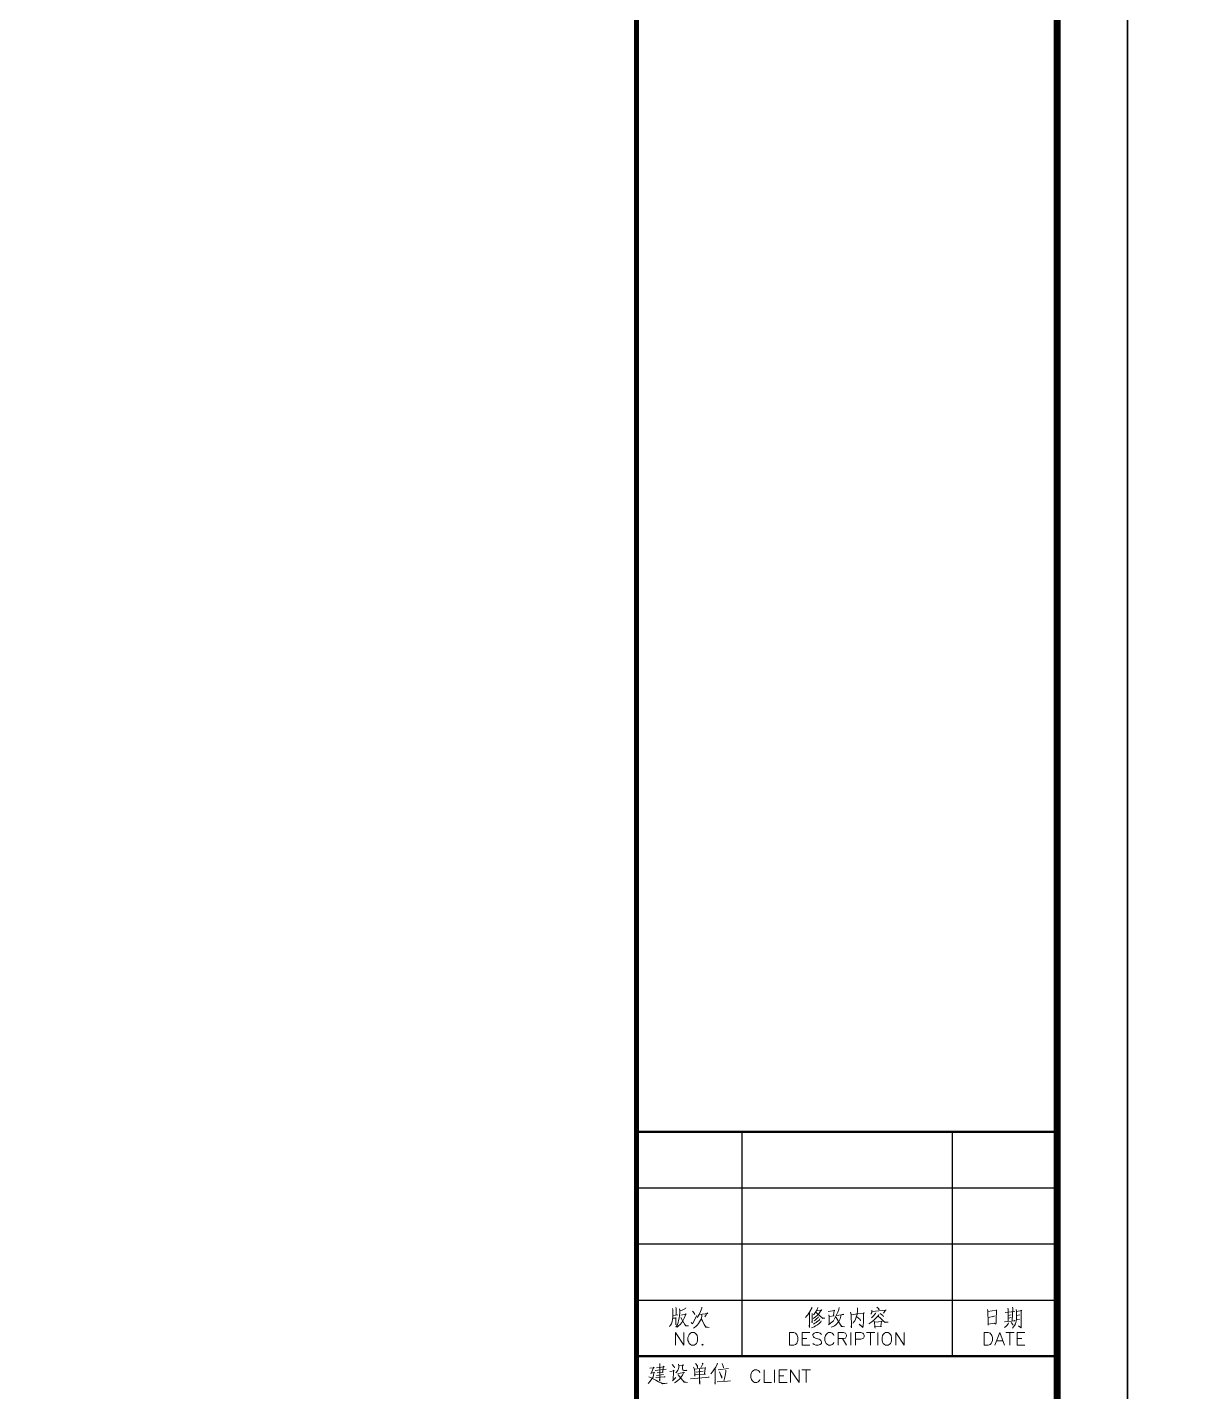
# Model space of a CAD drawing. Extents: x -809667 to 586099, y 3084146 to 3634412.
# Drawn here: x 381006.1 to 381087.9, y 3087181.7 to 3087278.7 of the extents above; entities that cross this region are included whole.
import ezdxf

# ---------------------------------------------------------------- set-up
doc = ezdxf.new("R2010")
doc.units = 0
doc.header["$LTSCALE"] = 0.5
doc.layers.get('0').update_dxf_attribs({"linetype": 'CONTINUOUS'})
doc.layers.add('PUB_TITLE', color=4, linetype='CONTINUOUS')

# ---------------------------------------------------------------- blocks, each defined once
blk = doc.blocks.new('TQ11')
at = {"layer": 'PUB_TITLE'}
for p, q in [((1254454, -1132839), (1254454, -1137418)), ((1258742, -1132839), (1258742, -1137418)), ((1252310, -1133982), (1260886, -1133982)), ((1252310, -1135126), (1260886, -1135126)), ((1252310, -1136269), (1260886, -1136269))]:
    blk.add_line(p, q, dxfattribs=at)
for points, const_width in [([(1252310, -1083954), (1252310, -1166000)], 100), ([(1252310, -1132839), (1260886, -1132839)], 50), ([(1252310, -1137413), (1260886, -1137413)], 50)]:
    blk.add_lwpolyline(points, dxfattribs=dict(at, const_width=const_width))
blk.add_lwpolyline([(1252310, -1166000), (1260886, -1166000), (1260886, -1083954), (1252310, -1083954)], close=True, dxfattribs=at)
at = {"layer": 'PUB_TITLE', "color": 140, "lineweight": 0}
for points in [[(1253040, -1136442), (1253051, -1136469), (1253051, -1136551), (1253051, -1136611), (1253043, -1136665), (1253034, -1136706), (1253020, -1136752), (1252999, -1136787), (1252980, -1136813)], [(1253184, -1136448), (1253192, -1136483), (1253192, -1136527), (1253184, -1136584), (1253178, -1136638), (1253168, -1136685), (1253159, -1136728), (1253145, -1136766), (1253127, -1136801), (1253108, -1136823)], [(1253111, -1136421), (1253118, -1136442), (1253118, -1136570)], [(1253314, -1136429), (1253306, -1136439), (1253243, -1136472), (1253198, -1136489)], [(1253496, -1136567), (1253492, -1136543), (1253452, -1136496)], [(1253641, -1136412), (1253638, -1136432), (1253614, -1136499), (1253586, -1136564), (1253567, -1136597), (1253546, -1136624)], [(1255885, -1136415), (1255881, -1136435), (1255850, -1136489), (1255850, -1136496), (1255823, -1136537), (1255801, -1136570), (1255777, -1136597), (1255756, -1136621)], [(1255975, -1136486), (1255989, -1136489), (1256090, -1136475), (1256084, -1136469), (1256049, -1136516), (1256019, -1136557), (1255992, -1136584), (1255962, -1136608), (1255932, -1136630), (1255912, -1136644)], [(1256005, -1136421), (1255983, -1136472), (1255962, -1136513), (1255939, -1136543), (1255935, -1136551), (1255918, -1136573)], [(1255962, -1136519), (1255975, -1136524), (1256108, -1136644), (1256151, -1136641), (1256108, -1136641), (1256090, -1136627)], [(1256219, -1136499), (1256353, -1136483), (1256340, -1136472), (1256323, -1136590), (1256340, -1136590), (1256239, -1136603), (1256233, -1136573), (1256239, -1136611), (1256236, -1136763)], [(1256440, -1136421), (1256434, -1136462), (1256415, -1136516), (1256388, -1136573), (1256367, -1136611), (1256353, -1136638), (1256340, -1136662)], [(1256674, -1136516), (1256684, -1136560), (1256695, -1136801), (1256695, -1136834), (1256687, -1136813), (1256690, -1136769)], [(1256815, -1136426), (1256812, -1136492), (1256806, -1136551), (1256806, -1136557), (1256796, -1136597), (1256782, -1136638), (1256769, -1136676), (1256758, -1136695), (1256742, -1136715), (1256731, -1136733), (1256717, -1136742)], [(1257106, -1136472), (1257109, -1136499), (1257106, -1136516), (1257100, -1136540), (1257092, -1136557), (1257092, -1136543), (1257106, -1136519)], [(1257109, -1136502), (1257399, -1136478), (1257389, -1136472), (1257342, -1136537)], [(1257211, -1136412), (1257247, -1136445), (1257255, -1136465), (1257237, -1136435)], [(1259463, -1136462), (1259469, -1136496), (1259472, -1136570), (1259477, -1136649), (1259477, -1136658), (1259477, -1136712), (1259477, -1136782), (1259477, -1136760), (1259608, -1136739), (1259635, -1136763), (1259642, -1136733), (1259642, -1136692), (1259645, -1136614), (1259648, -1136533), (1259648, -1136465), (1259651, -1136475), (1259472, -1136499)], [(1259824, -1136524), (1260023, -1136502)], [(1259877, -1136432), (1259885, -1136453), (1259885, -1136706)], [(1259972, -1136412), (1259979, -1136432), (1259969, -1136695)], [(1260050, -1136459), (1260059, -1136496), (1260059, -1136570), (1260056, -1136652), (1260050, -1136701), (1260034, -1136755), (1260013, -1136790), (1259975, -1136840)], [(1260059, -1136499), (1260162, -1136483), (1260151, -1136472), (1260151, -1136576), (1260151, -1136584), (1260154, -1136736), (1260151, -1136793), (1260148, -1136826), (1260145, -1136837), (1260094, -1136793), (1260141, -1136823)], [(1253051, -1136641), (1253121, -1136635), (1253114, -1136624), (1253114, -1136776), (1253111, -1136755), (1253111, -1136728)], [(1253054, -1136581), (1253151, -1136567)], [(1253216, -1136576), (1253323, -1136554), (1253317, -1136543), (1253300, -1136587), (1253279, -1136641), (1253260, -1136682), (1253236, -1136725), (1253203, -1136766), (1253168, -1136796), (1253141, -1136820)], [(1253212, -1136621), (1253306, -1136793), (1253371, -1136796), (1253309, -1136790), (1253293, -1136769)], [(1253421, -1136725), (1253448, -1136755), (1253537, -1136581)], [(1253644, -1136573), (1253644, -1136597), (1253635, -1136630), (1253617, -1136676), (1253597, -1136712), (1253576, -1136749), (1253550, -1136776), (1253523, -1136804), (1253492, -1136826), (1253469, -1136840)], [(1253589, -1136560), (1253594, -1136560), (1253763, -1136540), (1253749, -1136527), (1253732, -1136567), (1253701, -1136611)], [(1253627, -1136652), (1253654, -1136692), (1253692, -1136766), (1253722, -1136823), (1253790, -1136826), (1253725, -1136813), (1253701, -1136790)], [(1255837, -1136530), (1255837, -1136826), (1255831, -1136801), (1255837, -1136749)], [(1256076, -1136692), (1256067, -1136715), (1256030, -1136749), (1255996, -1136776), (1255962, -1136793), (1255929, -1136813), (1255899, -1136826), (1255874, -1136834)], [(1255888, -1136540), (1255888, -1136736), (1255885, -1136712), (1255888, -1136695)], [(1256046, -1136652), (1256040, -1136665), (1256037, -1136671), (1255999, -1136706), (1255992, -1136709), (1255972, -1136725), (1255945, -1136742), (1255918, -1136760)], [(1256019, -1136611), (1256016, -1136621), (1256013, -1136624), (1255978, -1136652), (1255951, -1136676), (1255929, -1136692)], [(1256225, -1136776), (1256331, -1136685)], [(1256472, -1136573), (1256472, -1136594), (1256459, -1136649), (1256445, -1136679), (1256431, -1136706), (1256415, -1136728), (1256394, -1136752), (1256370, -1136776), (1256343, -1136793), (1256317, -1136810), (1256296, -1136817), (1256276, -1136823)], [(1256370, -1136624), (1256380, -1136627), (1256486, -1136810), (1256549, -1136813), (1256489, -1136804), (1256472, -1136782)], [(1256388, -1136581), (1256538, -1136560), (1256522, -1136557), (1256495, -1136564)], [(1256687, -1136567), (1256815, -1136551), (1256823, -1136551), (1256954, -1136537), (1256943, -1136527), (1256940, -1136533), (1256940, -1136603), (1256940, -1136665), (1256937, -1136671), (1256937, -1136728), (1256937, -1136736), (1256931, -1136773), (1256927, -1136804), (1256924, -1136831), (1256850, -1136763), (1256921, -1136820), (1256927, -1136787)], [(1256799, -1136614), (1256836, -1136641), (1256866, -1136668), (1256877, -1136689), (1256870, -1136676)], [(1257250, -1136564), (1257244, -1136584), (1257231, -1136597), (1257190, -1136641), (1257149, -1136679), (1257109, -1136712), (1257068, -1136739), (1257046, -1136752)], [(1257187, -1136530), (1257184, -1136546), (1257136, -1136600), (1257103, -1136630)], [(1257157, -1136701), (1257163, -1136722), (1257171, -1136817), (1257174, -1136840), (1257160, -1136817), (1257302, -1136807), (1257291, -1136807), (1257305, -1136698), (1257315, -1136706), (1257166, -1136722)], [(1257234, -1136594), (1257285, -1136641), (1257339, -1136692), (1257380, -1136725), (1257440, -1136722), (1257375, -1136719), (1257348, -1136698)], [(1257274, -1136540), (1257332, -1136581), (1257348, -1136608), (1257323, -1136573)], [(1259477, -1136621), (1259608, -1136600), (1259594, -1136597), (1259564, -1136611)], [(1259814, -1136715), (1260023, -1136689), (1260013, -1136685), (1259999, -1136695)], [(1259891, -1136736), (1259888, -1136752), (1259861, -1136787), (1259838, -1136810), (1259814, -1136826)], [(1259888, -1136581), (1259949, -1136570)], [(1259891, -1136638), (1259945, -1136627)], [(1259945, -1136725), (1259982, -1136766), (1259982, -1136782), (1259969, -1136752)], [(1260056, -1136671), (1260064, -1136671), (1260118, -1136662)], [(1260064, -1136584), (1260121, -1136573)], [(1253103, -1136932), (1253103, -1137189)], [(1253103, -1136932), (1253273, -1137189), (1253273, -1136932)], [(1255429, -1136932), (1255429, -1137189)], [(1255429, -1136932), (1255515, -1136932), (1255551, -1136945), (1255576, -1136969), (1255588, -1136993), (1255601, -1137031), (1255601, -1137091), (1255588, -1137129), (1255576, -1137153), (1255551, -1137177), (1255515, -1137189), (1255429, -1137189)], [(1255686, -1136932), (1255686, -1137189)], [(1255686, -1136932), (1255846, -1136932)], [(1255686, -1137055), (1255784, -1137055)], [(1256078, -1136969), (1256054, -1136945), (1256016, -1136932), (1255968, -1136932), (1255930, -1136945), (1255906, -1136969), (1255906, -1136993), (1255918, -1137017), (1255930, -1137031), (1255956, -1137043), (1256030, -1137067), (1256054, -1137079), (1256066, -1137091), (1256078, -1137117), (1256078, -1137153), (1256054, -1137177), (1256016, -1137189), (1255968, -1137189), (1255930, -1137177), (1255906, -1137153)], [(1256335, -1136993), (1256323, -1136969), (1256297, -1136945), (1256273, -1136932), (1256225, -1136932), (1256200, -1136945), (1256176, -1136969), (1256164, -1136993), (1256151, -1137031), (1256151, -1137091), (1256164, -1137129), (1256176, -1137153), (1256200, -1137177), (1256225, -1137189), (1256273, -1137189), (1256297, -1137177), (1256323, -1137153), (1256335, -1137129)], [(1256421, -1136932), (1256421, -1137189)], [(1256421, -1136932), (1256531, -1136932), (1256567, -1136945), (1256580, -1136957), (1256593, -1136981), (1256593, -1137005), (1256580, -1137031), (1256567, -1137043), (1256531, -1137055), (1256421, -1137055)], [(1256507, -1137055), (1256593, -1137189)], [(1256678, -1136932), (1256678, -1137189)], [(1256776, -1136932), (1256776, -1137189)], [(1256776, -1136932), (1256886, -1136932), (1256922, -1136945), (1256934, -1136957), (1256948, -1136981), (1256948, -1137017), (1256934, -1137043), (1256922, -1137055), (1256886, -1137067), (1256776, -1137067)], [(1256996, -1136932), (1257168, -1136932)], [(1257082, -1136932), (1257082, -1137189)], [(1257229, -1136932), (1257229, -1137189)], [(1257597, -1136932), (1257597, -1137189)], [(1257597, -1136932), (1257767, -1137189), (1257767, -1136932)], [(1259395, -1136932), (1259395, -1137189)], [(1259395, -1136932), (1259481, -1136932), (1259519, -1136945), (1259543, -1136969), (1259555, -1136993), (1259567, -1137031), (1259567, -1137091), (1259555, -1137129), (1259543, -1137153), (1259519, -1137177), (1259481, -1137189), (1259395, -1137189)], [(1259715, -1136932), (1259617, -1137189)], [(1259715, -1136932), (1259812, -1137189)], [(1259836, -1136932), (1260008, -1136932)], [(1259922, -1136932), (1259922, -1137189)], [(1260070, -1136932), (1260070, -1137189)], [(1260070, -1136932), (1260228, -1136932)], [(1260070, -1137055), (1260168, -1137055)], [(1255686, -1137189), (1255846, -1137189)], [(1259653, -1137103), (1259775, -1137103)], [(1260070, -1137189), (1260228, -1137189)], [(1252719, -1137653), (1252874, -1137633), (1252861, -1137619), (1252841, -1137744), (1252852, -1137741), (1252730, -1137755)], [(1252784, -1137559), (1252787, -1137582), (1252784, -1137924), (1252777, -1137899), (1252784, -1137869)], [(1253037, -1137582), (1253078, -1137630), (1253084, -1137650)], [(1253168, -1137576), (1253171, -1137606), (1253171, -1137639), (1253165, -1137671), (1253154, -1137701), (1253141, -1137720), (1253127, -1137737), (1253111, -1137755)], [(1253175, -1137603), (1253266, -1137595), (1253260, -1137586), (1253249, -1137612), (1253249, -1137636), (1253249, -1137657), (1253249, -1137680), (1253252, -1137690), (1253260, -1137701), (1253273, -1137704), (1253290, -1137707), (1253314, -1137707), (1253327, -1137704), (1253337, -1137698)], [(1253513, -1137565), (1253553, -1137612), (1253556, -1137647), (1253546, -1137606)], [(1253651, -1137555), (1253671, -1137573), (1253660, -1137568), (1253617, -1137663)], [(1253958, -1137555), (1253954, -1137576), (1253924, -1137636), (1253901, -1137671), (1253860, -1137734), (1253826, -1137771)], [(1254053, -1137565), (1254076, -1137616), (1254083, -1137650), (1254079, -1137622)], [(1252578, -1137657), (1252668, -1137647), (1252656, -1137639), (1252649, -1137666), (1252611, -1137768), (1252605, -1137761), (1252679, -1137744), (1252673, -1137737), (1252659, -1137791), (1252646, -1137839), (1252629, -1137869), (1252611, -1137896), (1252584, -1137930), (1252561, -1137954), (1252545, -1137967)], [(1252564, -1137836), (1252597, -1137848), (1252625, -1137859), (1252665, -1137880), (1252706, -1137902), (1252760, -1137934), (1252804, -1137954), (1252811, -1137957), (1252847, -1137978), (1252932, -1137960), (1252929, -1137960), (1252852, -1137970), (1252814, -1137960)], [(1252689, -1137704), (1252912, -1137680)], [(1252703, -1137848), (1252891, -1137836), (1252882, -1137832), (1252871, -1137839)], [(1252719, -1137805), (1252858, -1137788)], [(1252986, -1137723), (1253078, -1137711), (1253064, -1137698), (1253061, -1137723), (1253057, -1137902), (1253040, -1137916), (1253111, -1137845)], [(1253154, -1137764), (1253287, -1137747), (1253276, -1137737), (1253263, -1137764), (1253246, -1137799), (1253230, -1137826), (1253212, -1137848), (1253184, -1137880), (1253154, -1137907), (1253124, -1137930), (1253100, -1137948), (1253081, -1137957)], [(1253151, -1137796), (1253159, -1137796), (1253282, -1137943), (1253347, -1137948), (1253282, -1137937), (1253266, -1137924)], [(1253407, -1137875), (1253790, -1137842), (1253769, -1137839), (1253741, -1137845)], [(1253472, -1137636), (1253486, -1137666), (1253496, -1137723), (1253496, -1137782), (1253499, -1137818), (1253489, -1137796), (1253719, -1137777), (1253695, -1137774), (1253711, -1137657), (1253722, -1137650), (1253711, -1137647), (1253708, -1137653), (1253492, -1137674)], [(1253529, -1137737), (1253668, -1137717)], [(1253594, -1137671), (1253597, -1137862), (1253600, -1137957), (1253600, -1137984), (1253594, -1137960), (1253597, -1137907)], [(1253910, -1137660), (1253910, -1137984), (1253907, -1137954), (1253910, -1137927)], [(1253972, -1137693), (1254187, -1137666)], [(1254002, -1137734), (1254015, -1137764), (1254032, -1137805), (1254043, -1137839), (1254046, -1137859), (1254046, -1137832), (1254029, -1137802)], [(1254130, -1137701), (1254130, -1137731), (1254116, -1137809), (1254103, -1137866), (1254089, -1137924)], [(1254827, -1137752), (1254815, -1137726), (1254791, -1137702), (1254765, -1137690), (1254717, -1137690), (1254693, -1137702), (1254667, -1137726), (1254655, -1137752), (1254643, -1137788), (1254643, -1137850), (1254655, -1137886), (1254667, -1137910), (1254693, -1137936), (1254717, -1137948), (1254765, -1137948), (1254791, -1137936), (1254815, -1137910), (1254827, -1137886)], [(1254913, -1137690), (1254913, -1137948), (1255060, -1137948)], [(1255120, -1137690), (1255120, -1137948)], [(1255218, -1137690), (1255218, -1137948)], [(1255218, -1137690), (1255378, -1137690)], [(1255218, -1137812), (1255316, -1137812)], [(1255451, -1137690), (1255451, -1137948)], [(1255451, -1137690), (1255623, -1137948), (1255623, -1137690)], [(1255683, -1137690), (1255855, -1137690)], [(1255769, -1137690), (1255769, -1137948)], [(1253954, -1137934), (1254167, -1137920), (1254228, -1137916)], [(1255218, -1137948), (1255378, -1137948)]]:
    blk.add_lwpolyline(points, dxfattribs=at)
for points in [[(1253433, -1136932), (1253409, -1136945), (1253385, -1136969), (1253373, -1136993), (1253359, -1137031), (1253359, -1137091), (1253373, -1137129), (1253385, -1137153), (1253409, -1137177), (1253433, -1137189), (1253483, -1137189), (1253507, -1137177), (1253531, -1137153), (1253543, -1137129), (1253556, -1137091), (1253556, -1137031), (1253543, -1136993), (1253531, -1136969), (1253507, -1136945), (1253483, -1136932), (1253433, -1136932)], [(1257387, -1136932), (1257363, -1136945), (1257339, -1136969), (1257327, -1136993), (1257315, -1137031), (1257315, -1137091), (1257327, -1137129), (1257339, -1137153), (1257363, -1137177), (1257387, -1137189), (1257437, -1137189), (1257461, -1137177), (1257485, -1137153), (1257499, -1137129), (1257511, -1137091), (1257511, -1137031), (1257499, -1136993), (1257485, -1136969), (1257461, -1136945), (1257437, -1136932), (1257387, -1136932)], [(1253654, -1137165), (1253641, -1137177), (1253654, -1137189), (1253666, -1137177), (1253654, -1137165)]]:
    blk.add_lwpolyline(points, close=True, dxfattribs=at)

msp = doc.modelspace()

# ---------------------------------------------------------------- linework, layer by layer
at = {"layer": 'PUB_TITLE', "linetype": 'Continuous'}
for points in [[(380663.877, 3087078.645), (381084.377, 3087078.645), (381084.377, 3087375.645), (380663.877, 3087375.645)], [(381084.377, 3087078.645), (381504.877, 3087078.645), (381504.877, 3087375.645), (381084.377, 3087375.645)]]:
    msp.add_lwpolyline(points, close=True, dxfattribs=at)
at = {"layer": 'PUB_TITLE', "linetype": 'Continuous', "const_width": 0.5}
msp.add_lwpolyline([(380676.377, 3087083.645), (381079.377, 3087083.645), (381079.377, 3087370.645), (380676.377, 3087370.645)], close=True, dxfattribs=at)

# ---------------------------------------------------------------- block references
at = {"xscale": 0.003488000000000001, "yscale": 0.003488000000000001, "zscale": 0.003488000000000001}
msp.add_blockref('TQ11', (376681.406, 3091151.476), dxfattribs=at)

doc.saveas('drawing.dxf')
